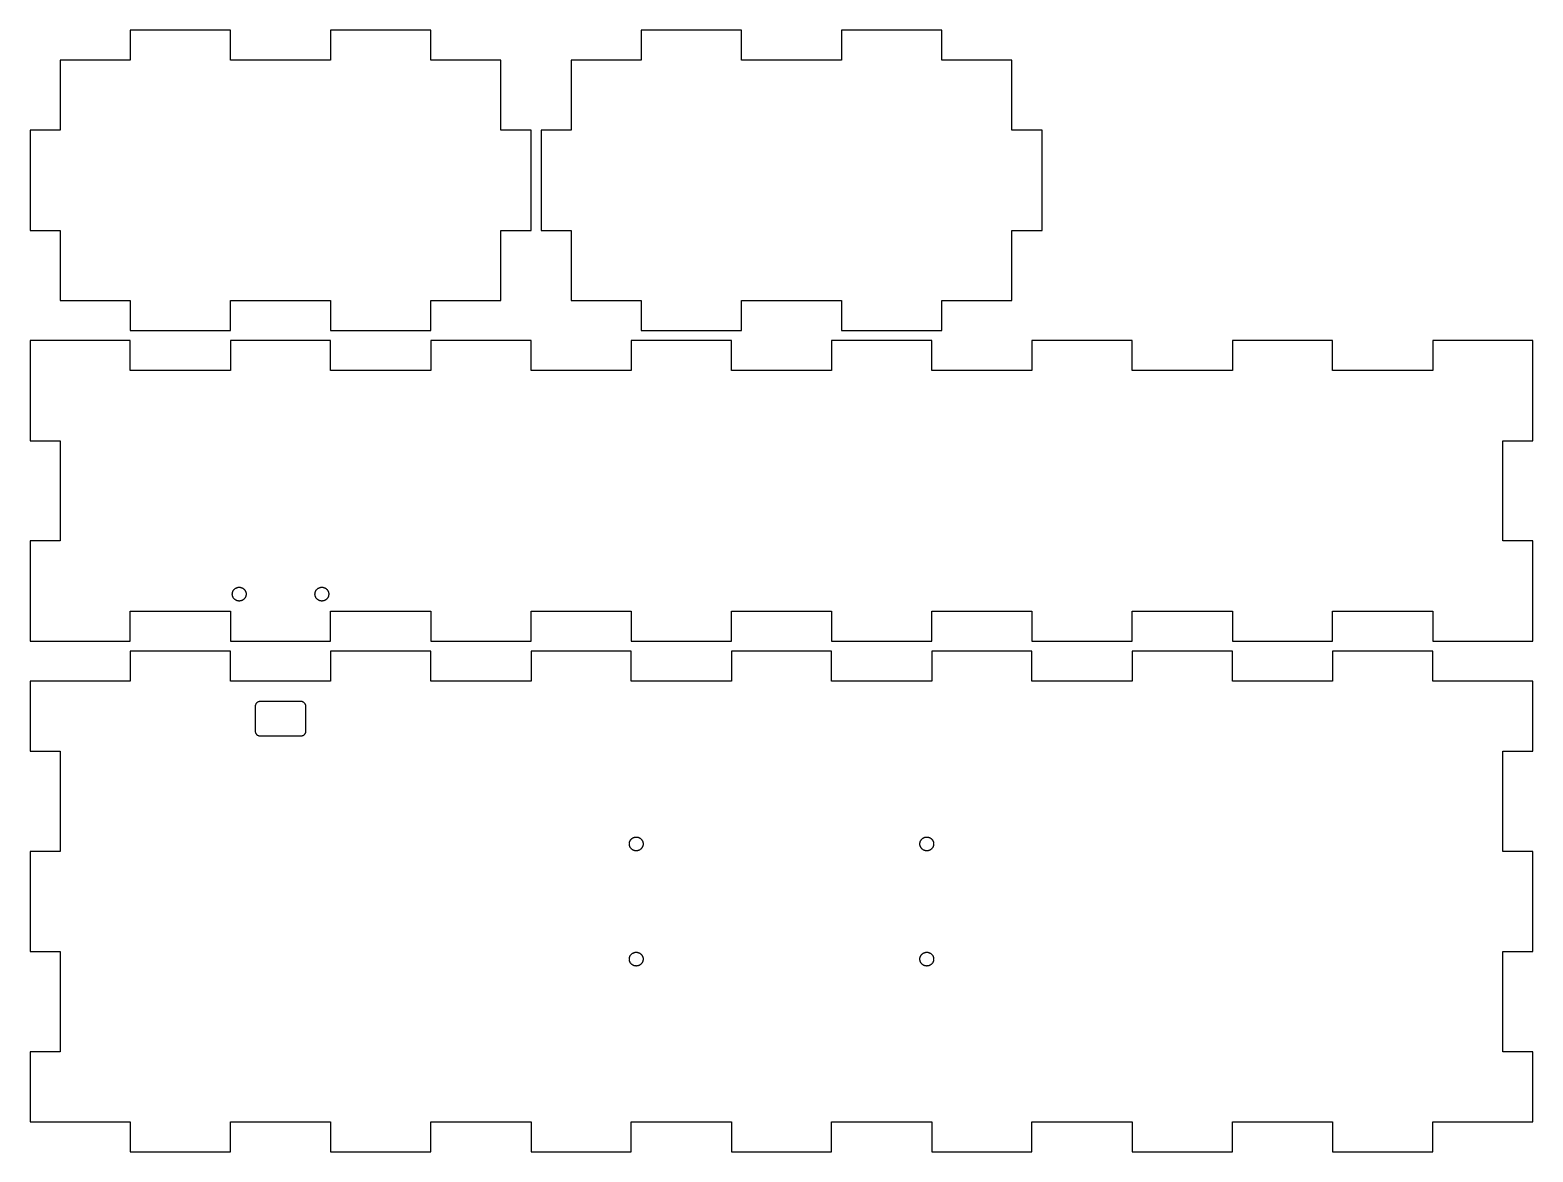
# Model space of a CAD drawing. Header units: metres. Extents: x 0 to 300, y -102 to 286.
# Drawn here: x 0 to 300, y 62 to 286 of the extents above; entities that cross this region are included whole.
import ezdxf

# ---------------------------------------------------------------- set-up
doc = ezdxf.new("R2010")
doc.units = ezdxf.units.M

msp = doc.modelspace()

# ---------------------------------------------------------------- linework, layer by layer
for p, q in [((40, 286), (20, 286)), ((20, 286), (20, 280)), ((40, 280), (40, 286)), ((80, 286), (60, 286)), ((60, 286), (60, 280)), ((80, 280), (80, 286)), ((142, 286), (122, 286)), ((122, 286), (122, 280)), ((142, 280), (142, 286)), ((182, 286), (162, 286)), ((162, 286), (162, 280)), ((182, 280), (182, 286)), ((20, 280), (6, 280)), ((6, 280), (6, 266)), ((60, 280), (40, 280)), ((94, 280), (80, 280)), ((94, 266), (94, 280)), ((122, 280), (108, 280)), ((108, 280), (108, 266)), ((162, 280), (142, 280)), ((196, 280), (182, 280)), ((196, 266), (196, 280)), ((6, 266), (0, 266)), ((0, 266), (0, 246)), ((100, 266), (94, 266)), ((100, 246), (100, 266)), ((108, 266), (102, 266)), ((102, 266), (102, 246)), ((202, 266), (196, 266)), ((202, 246), (202, 266)), ((0, 246), (6, 246)), ((6, 246), (6, 232)), ((94, 232), (94, 246)), ((94, 246), (100, 246)), ((102, 246), (108, 246)), ((108, 246), (108, 232)), ((196, 232), (196, 246)), ((196, 246), (202, 246)), ((6, 232), (20, 232)), ((20, 232), (20, 226)), ((40, 232), (60, 232)), ((40, 226), (40, 232)), ((60, 232), (60, 226)), ((80, 226), (80, 232)), ((80, 232), (94, 232)), ((108, 232), (122, 232)), ((122, 232), (122, 226)), ((142, 232), (162, 232)), ((142, 226), (142, 232)), ((162, 232), (162, 226)), ((182, 226), (182, 232)), ((182, 232), (196, 232)), ((20, 226), (40, 226)), ((60, 226), (80, 226)), ((122, 226), (142, 226)), ((162, 226), (182, 226)), ((20, 224), (0, 224)), ((0, 224), (0, 204)), ((20, 218), (20, 224)), ((60, 224), (40, 224)), ((40, 224), (40, 218)), ((60, 218), (60, 224)), ((100, 224), (80, 224)), ((80, 224), (80, 218)), ((100, 218), (100, 224)), ((140, 224), (120, 224)), ((120, 224), (120, 218)), ((140, 218), (140, 224)), ((180, 224), (160, 224)), ((160, 224), (160, 218)), ((180, 218), (180, 224)), ((220, 224), (200, 224)), ((200, 224), (200, 218)), ((220, 218), (220, 224)), ((260, 224), (240, 224)), ((240, 224), (240, 218)), ((260, 218), (260, 224)), ((300, 224), (280, 224)), ((280, 224), (280, 218)), ((300, 204), (300, 224)), ((40, 218), (20, 218)), ((80, 218), (60, 218)), ((120, 218), (100, 218)), ((160, 218), (140, 218)), ((200, 218), (180, 218)), ((240, 218), (220, 218)), ((280, 218), (260, 218)), ((0, 204), (6, 204)), ((6, 204), (6, 184)), ((294, 184), (294, 204)), ((294, 204), (300, 204)), ((6, 184), (0, 184)), ((0, 184), (0, 164)), ((300, 184), (294, 184)), ((300, 164), (300, 184)), ((40.5184, 173.986), (40.5451, 174.037)), ((40.5451, 174.037), (40.5739, 174.087)), ((40.5739, 174.087), (40.6047, 174.136)), ((40.6047, 174.136), (40.6376, 174.183)), ((40.6376, 174.183), (40.6724, 174.229)), ((40.6724, 174.229), (40.7091, 174.273)), ((40.7091, 174.273), (40.7477, 174.316)), ((40.7477, 174.316), (40.788, 174.357)), ((40.788, 174.357), (40.83, 174.397)), ((40.83, 174.397), (40.8736, 174.434)), ((40.8736, 174.434), (40.9187, 174.47)), ((40.9187, 174.47), (40.9653, 174.504)), ((40.9653, 174.504), (41.0132, 174.536)), ((41.0132, 174.536), (41.0625, 174.566)), ((41.0625, 174.566), (41.113, 174.594)), ((41.113, 174.594), (41.1646, 174.619)), ((41.1646, 174.619), (41.2172, 174.643)), ((41.2172, 174.643), (41.2707, 174.664)), ((41.2707, 174.664), (41.3251, 174.683)), ((41.3251, 174.683), (41.3802, 174.699)), ((41.3802, 174.699), (41.436, 174.714)), ((41.436, 174.714), (41.4924, 174.726)), ((41.4924, 174.726), (41.5491, 174.735)), ((41.5491, 174.735), (41.6063, 174.742)), ((41.6063, 174.742), (41.6637, 174.747)), ((41.6637, 174.747), (41.7212, 174.75)), ((41.7212, 174.75), (41.7788, 174.75)), ((41.7788, 174.75), (41.8363, 174.747)), ((41.8363, 174.747), (41.8937, 174.742)), ((41.8937, 174.742), (41.9509, 174.735)), ((41.9509, 174.735), (42.0077, 174.726)), ((42.0077, 174.726), (42.064, 174.714)), ((42.064, 174.714), (42.1198, 174.699)), ((42.1198, 174.699), (42.1749, 174.683)), ((42.1749, 174.683), (42.2293, 174.664)), ((42.2293, 174.664), (42.2828, 174.643)), ((42.2828, 174.643), (42.3354, 174.619)), ((42.3354, 174.619), (42.387, 174.594)), ((42.387, 174.594), (42.4375, 174.566)), ((42.4375, 174.566), (42.4868, 174.536)), ((42.4868, 174.536), (42.5347, 174.504)), ((42.5347, 174.504), (42.5813, 174.47)), ((42.5813, 174.47), (42.6265, 174.434)), ((42.6265, 174.434), (42.6701, 174.397)), ((42.6701, 174.397), (42.7121, 174.357)), ((42.7121, 174.357), (42.7523, 174.316)), ((42.7523, 174.316), (42.7909, 174.273)), ((42.7909, 174.273), (42.8276, 174.229)), ((42.8276, 174.229), (42.8624, 174.183)), ((42.8624, 174.183), (42.8953, 174.136)), ((42.8953, 174.136), (42.9261, 174.087)), ((42.9261, 174.087), (42.9549, 174.037)), ((42.9549, 174.037), (42.9816, 173.986)), ((57.0184, 173.986), (57.0451, 174.037)), ((57.0451, 174.037), (57.0739, 174.087)), ((57.0739, 174.087), (57.1047, 174.136)), ((57.1047, 174.136), (57.1376, 174.183)), ((57.1376, 174.183), (57.1724, 174.229)), ((57.1724, 174.229), (57.2091, 174.273)), ((57.2091, 174.273), (57.2477, 174.316)), ((57.2477, 174.316), (57.2879, 174.357)), ((57.2879, 174.357), (57.3299, 174.397)), ((57.3299, 174.397), (57.3735, 174.434)), ((57.3735, 174.434), (57.4187, 174.47)), ((57.4187, 174.47), (57.4653, 174.504)), ((57.4653, 174.504), (57.5132, 174.536)), ((57.5132, 174.536), (57.5625, 174.566)), ((57.5625, 174.566), (57.613, 174.594)), ((57.613, 174.594), (57.6646, 174.619)), ((57.6646, 174.619), (57.7172, 174.643)), ((57.7172, 174.643), (57.7707, 174.664)), ((57.7707, 174.664), (57.8251, 174.683)), ((57.8251, 174.683), (57.8802, 174.699)), ((57.8802, 174.699), (57.936, 174.714)), ((57.936, 174.714), (57.9923, 174.726)), ((57.9923, 174.726), (58.0491, 174.735)), ((58.0491, 174.735), (58.1063, 174.742)), ((58.1063, 174.742), (58.1637, 174.747)), ((58.1637, 174.747), (58.2212, 174.75)), ((58.2212, 174.75), (58.2788, 174.75)), ((58.2788, 174.75), (58.3363, 174.747)), ((58.3363, 174.747), (58.3937, 174.742)), ((58.3937, 174.742), (58.4509, 174.735)), ((58.4509, 174.735), (58.5076, 174.726)), ((58.5076, 174.726), (58.564, 174.714)), ((58.564, 174.714), (58.6198, 174.699)), ((58.6198, 174.699), (58.6749, 174.683)), ((58.6749, 174.683), (58.7293, 174.664)), ((58.7293, 174.664), (58.7828, 174.643)), ((58.7828, 174.643), (58.8354, 174.619)), ((58.8354, 174.619), (58.887, 174.594)), ((58.887, 174.594), (58.9375, 174.566)), ((58.9375, 174.566), (58.9868, 174.536)), ((58.9868, 174.536), (59.0347, 174.504)), ((59.0347, 174.504), (59.0813, 174.47)), ((59.0813, 174.47), (59.1264, 174.434)), ((59.1264, 174.434), (59.17, 174.397)), ((59.17, 174.397), (59.212, 174.357)), ((59.212, 174.357), (59.2523, 174.316)), ((59.2523, 174.316), (59.2909, 174.273)), ((59.2909, 174.273), (59.3276, 174.229)), ((59.3276, 174.229), (59.3624, 174.183)), ((59.3624, 174.183), (59.3953, 174.136)), ((59.3953, 174.136), (59.4261, 174.087)), ((59.4261, 174.087), (59.4549, 174.037)), ((59.4549, 174.037), (59.4816, 173.986)), ((40.375, 173.375), (40.3762, 173.433)), ((40.3762, 173.317), (40.375, 173.375)), ((40.3762, 173.433), (40.3798, 173.49)), ((40.3798, 173.26), (40.3762, 173.317)), ((40.3798, 173.49), (40.3858, 173.547)), ((40.3858, 173.203), (40.3798, 173.26)), ((40.3858, 173.547), (40.3943, 173.604)), ((40.3943, 173.146), (40.3858, 173.203)), ((40.3943, 173.604), (40.4051, 173.661)), ((40.4051, 173.089), (40.3943, 173.146)), ((40.4051, 173.661), (40.4182, 173.717)), ((40.4182, 173.033), (40.4051, 173.089)), ((40.4182, 173.717), (40.4337, 173.772)), ((40.4337, 172.978), (40.4182, 173.033)), ((40.4337, 173.772), (40.4515, 173.827)), ((40.4515, 172.923), (40.4337, 172.978)), ((40.4515, 173.827), (40.4716, 173.881)), ((40.4716, 172.869), (40.4515, 172.923)), ((40.4716, 173.881), (40.4939, 173.934)), ((40.4939, 172.816), (40.4716, 172.869)), ((40.4939, 173.934), (40.5184, 173.986)), ((40.5184, 172.764), (40.4939, 172.816)), ((40.5451, 172.713), (40.5184, 172.764)), ((40.5739, 172.663), (40.5451, 172.713)), ((40.6047, 172.614), (40.5739, 172.663)), ((40.6376, 172.567), (40.6047, 172.614)), ((40.6724, 172.521), (40.6376, 172.567)), ((40.7091, 172.477), (40.6724, 172.521)), ((40.7477, 172.434), (40.7091, 172.477)), ((40.788, 172.393), (40.7477, 172.434)), ((40.83, 172.353), (40.788, 172.393)), ((40.8736, 172.316), (40.83, 172.353)), ((40.9187, 172.28), (40.8736, 172.316)), ((40.9653, 172.246), (40.9187, 172.28)), ((41.0132, 172.214), (40.9653, 172.246)), ((41.0625, 172.184), (41.0132, 172.214)), ((41.113, 172.156), (41.0625, 172.184)), ((41.1646, 172.131), (41.113, 172.156)), ((41.2172, 172.107), (41.1646, 172.131)), ((41.2707, 172.086), (41.2172, 172.107)), ((41.3251, 172.067), (41.2707, 172.086)), ((41.3802, 172.051), (41.3251, 172.067)), ((41.436, 172.036), (41.3802, 172.051)), ((41.4924, 172.024), (41.436, 172.036)), ((41.5491, 172.015), (41.4924, 172.024)), ((41.6063, 172.008), (41.5491, 172.015)), ((41.6637, 172.003), (41.6063, 172.008)), ((41.7212, 172), (41.6637, 172.003)), ((41.7788, 172), (41.7212, 172)), ((41.8363, 172.003), (41.7788, 172)), ((41.8937, 172.008), (41.8363, 172.003)), ((41.9509, 172.015), (41.8937, 172.008)), ((42.0077, 172.024), (41.9509, 172.015)), ((42.064, 172.036), (42.0077, 172.024)), ((42.1198, 172.051), (42.064, 172.036)), ((42.1749, 172.067), (42.1198, 172.051)), ((42.2293, 172.086), (42.1749, 172.067)), ((42.2828, 172.107), (42.2293, 172.086)), ((42.3354, 172.131), (42.2828, 172.107)), ((42.387, 172.156), (42.3354, 172.131)), ((42.4375, 172.184), (42.387, 172.156)), ((42.4868, 172.214), (42.4375, 172.184)), ((42.5347, 172.246), (42.4868, 172.214)), ((42.5813, 172.28), (42.5347, 172.246)), ((42.6265, 172.316), (42.5813, 172.28)), ((42.6701, 172.353), (42.6265, 172.316)), ((42.7121, 172.393), (42.6701, 172.353)), ((42.7523, 172.434), (42.7121, 172.393)), ((42.7909, 172.477), (42.7523, 172.434)), ((42.8276, 172.521), (42.7909, 172.477)), ((42.8624, 172.567), (42.8276, 172.521)), ((42.8953, 172.614), (42.8624, 172.567)), ((42.9261, 172.663), (42.8953, 172.614)), ((42.9549, 172.713), (42.9261, 172.663)), ((42.9816, 172.764), (42.9549, 172.713)), ((42.9816, 173.986), (43.0061, 173.934)), ((43.0061, 172.816), (42.9816, 172.764)), ((43.0061, 173.934), (43.0285, 173.881)), ((43.0285, 172.869), (43.0061, 172.816)), ((43.0285, 173.881), (43.0485, 173.827)), ((43.0485, 172.923), (43.0285, 172.869)), ((43.0485, 173.827), (43.0663, 173.772)), ((43.0663, 172.978), (43.0485, 172.923)), ((43.0663, 173.772), (43.0818, 173.717)), ((43.0818, 173.033), (43.0663, 172.978)), ((43.0818, 173.717), (43.095, 173.661)), ((43.095, 173.089), (43.0818, 173.033)), ((43.095, 173.661), (43.1058, 173.604)), ((43.1058, 173.146), (43.095, 173.089)), ((43.1058, 173.604), (43.1142, 173.547)), ((43.1142, 173.203), (43.1058, 173.146)), ((43.1142, 173.547), (43.1202, 173.49)), ((43.1202, 173.26), (43.1142, 173.203)), ((43.1202, 173.49), (43.1238, 173.433)), ((43.1238, 173.317), (43.1202, 173.26)), ((43.1238, 173.433), (43.125, 173.375)), ((43.125, 173.375), (43.1238, 173.317)), ((56.875, 173.375), (56.8762, 173.433)), ((56.8762, 173.317), (56.875, 173.375)), ((56.8762, 173.433), (56.8798, 173.49)), ((56.8798, 173.26), (56.8762, 173.317)), ((56.8798, 173.49), (56.8858, 173.547)), ((56.8858, 173.203), (56.8798, 173.26)), ((56.8858, 173.547), (56.8942, 173.604)), ((56.8942, 173.146), (56.8858, 173.203)), ((56.8942, 173.604), (56.905, 173.661)), ((56.905, 173.089), (56.8942, 173.146)), ((56.905, 173.661), (56.9182, 173.717)), ((56.9182, 173.033), (56.905, 173.089)), ((56.9182, 173.717), (56.9337, 173.772)), ((56.9337, 172.978), (56.9182, 173.033)), ((56.9337, 173.772), (56.9515, 173.827)), ((56.9515, 172.923), (56.9337, 172.978)), ((56.9515, 173.827), (56.9715, 173.881)), ((56.9715, 172.869), (56.9515, 172.923)), ((56.9715, 173.881), (56.9939, 173.934)), ((56.9939, 172.816), (56.9715, 172.869)), ((56.9939, 173.934), (57.0184, 173.986)), ((57.0184, 172.764), (56.9939, 172.816)), ((57.0451, 172.713), (57.0184, 172.764)), ((57.0739, 172.663), (57.0451, 172.713)), ((57.1047, 172.614), (57.0739, 172.663)), ((57.1376, 172.567), (57.1047, 172.614)), ((57.1724, 172.521), (57.1376, 172.567)), ((57.2091, 172.477), (57.1724, 172.521)), ((57.2477, 172.434), (57.2091, 172.477)), ((57.2879, 172.393), (57.2477, 172.434)), ((57.3299, 172.353), (57.2879, 172.393)), ((57.3735, 172.316), (57.3299, 172.353)), ((57.4187, 172.28), (57.3735, 172.316)), ((57.4653, 172.246), (57.4187, 172.28)), ((57.5132, 172.214), (57.4653, 172.246)), ((57.5625, 172.184), (57.5132, 172.214)), ((57.613, 172.156), (57.5625, 172.184)), ((57.6646, 172.131), (57.613, 172.156)), ((57.7172, 172.107), (57.6646, 172.131)), ((57.7707, 172.086), (57.7172, 172.107)), ((57.8251, 172.067), (57.7707, 172.086)), ((57.8802, 172.051), (57.8251, 172.067)), ((57.936, 172.036), (57.8802, 172.051)), ((57.9923, 172.024), (57.936, 172.036)), ((58.0491, 172.015), (57.9923, 172.024)), ((58.1063, 172.008), (58.0491, 172.015)), ((58.1637, 172.003), (58.1063, 172.008)), ((58.2212, 172), (58.1637, 172.003)), ((58.2788, 172), (58.2212, 172)), ((58.3363, 172.003), (58.2788, 172)), ((58.3937, 172.008), (58.3363, 172.003)), ((58.4509, 172.015), (58.3937, 172.008)), ((58.5076, 172.024), (58.4509, 172.015)), ((58.564, 172.036), (58.5076, 172.024)), ((58.6198, 172.051), (58.564, 172.036)), ((58.6749, 172.067), (58.6198, 172.051)), ((58.7293, 172.086), (58.6749, 172.067)), ((58.7828, 172.107), (58.7293, 172.086)), ((58.8354, 172.131), (58.7828, 172.107)), ((58.887, 172.156), (58.8354, 172.131)), ((58.9375, 172.184), (58.887, 172.156)), ((58.9868, 172.214), (58.9375, 172.184)), ((59.0347, 172.246), (58.9868, 172.214)), ((59.0813, 172.28), (59.0347, 172.246)), ((59.1264, 172.316), (59.0813, 172.28)), ((59.17, 172.353), (59.1264, 172.316)), ((59.212, 172.393), (59.17, 172.353)), ((59.2523, 172.434), (59.212, 172.393)), ((59.2909, 172.477), (59.2523, 172.434)), ((59.3276, 172.521), (59.2909, 172.477)), ((59.3624, 172.567), (59.3276, 172.521)), ((59.3953, 172.614), (59.3624, 172.567)), ((59.4261, 172.663), (59.3953, 172.614)), ((59.4549, 172.713), (59.4261, 172.663)), ((59.4816, 172.764), (59.4549, 172.713)), ((59.4816, 173.986), (59.5061, 173.934)), ((59.5061, 172.816), (59.4816, 172.764)), ((59.5061, 173.934), (59.5284, 173.881)), ((59.5284, 172.869), (59.5061, 172.816)), ((59.5284, 173.881), (59.5485, 173.827)), ((59.5485, 172.923), (59.5284, 172.869)), ((59.5485, 173.827), (59.5663, 173.772)), ((59.5663, 172.978), (59.5485, 172.923)), ((59.5663, 173.772), (59.5818, 173.717)), ((59.5818, 173.033), (59.5663, 172.978)), ((59.5818, 173.717), (59.5949, 173.661)), ((59.5949, 173.089), (59.5818, 173.033)), ((59.5949, 173.661), (59.6057, 173.604)), ((59.6057, 173.146), (59.5949, 173.089)), ((59.6057, 173.604), (59.6142, 173.547)), ((59.6142, 173.203), (59.6057, 173.146)), ((59.6142, 173.547), (59.6202, 173.49)), ((59.6202, 173.26), (59.6142, 173.203)), ((59.6202, 173.49), (59.6238, 173.433)), ((59.6238, 173.317), (59.6202, 173.26)), ((59.6238, 173.433), (59.625, 173.375)), ((59.625, 173.375), (59.6238, 173.317)), ((20, 170), (40, 170)), ((20, 164), (20, 170)), ((40, 170), (40, 164)), ((60, 164), (60, 170)), ((60, 170), (80, 170)), ((80, 170), (80, 164)), ((100, 164), (100, 170)), ((100, 170), (120, 170)), ((120, 170), (120, 164)), ((140, 164), (140, 170)), ((140, 170), (160, 170)), ((160, 170), (160, 164)), ((180, 164), (180, 170)), ((180, 170), (200, 170)), ((200, 170), (200, 164)), ((220, 164), (220, 170)), ((220, 170), (240, 170)), ((240, 170), (240, 164)), ((260, 164), (260, 170)), ((260, 170), (280, 170)), ((280, 170), (280, 164)), ((0, 164), (20, 164)), ((40, 162), (20, 162)), ((20, 162), (20, 156)), ((40, 164), (60, 164)), ((40, 156), (40, 162)), ((80, 162), (60, 162)), ((60, 162), (60, 156)), ((80, 164), (100, 164)), ((80, 156), (80, 162)), ((120, 162), (100, 162)), ((100, 162), (100, 156)), ((120, 164), (140, 164)), ((120, 156), (120, 162)), ((160, 162), (140, 162)), ((140, 162), (140, 156)), ((160, 164), (180, 164)), ((160, 156), (160, 162)), ((200, 162), (180, 162)), ((180, 162), (180, 156)), ((200, 164), (220, 164)), ((200, 156), (200, 162)), ((240, 162), (220, 162)), ((220, 162), (220, 156)), ((240, 164), (260, 164)), ((240, 156), (240, 162)), ((280, 162), (260, 162)), ((260, 162), (260, 156)), ((280, 164), (300, 164)), ((280, 156), (280, 162)), ((20, 156), (0, 156)), ((0, 156), (0, 142)), ((60, 156), (40, 156)), ((100, 156), (80, 156)), ((140, 156), (120, 156)), ((180, 156), (160, 156)), ((220, 156), (200, 156)), ((260, 156), (240, 156)), ((300, 156), (280, 156)), ((300, 142), (300, 156)), ((45.0009, 151.042), (45.0079, 151.125)), ((45.0009, 145.958), (45.0009, 151.042)), ((45.0079, 151.125), (45.0219, 151.208)), ((45.0219, 151.208), (45.0427, 151.289)), ((45.0427, 151.289), (45.0702, 151.368)), ((45.0702, 151.368), (45.1043, 151.445)), ((45.1043, 151.445), (45.1446, 151.518)), ((45.1446, 151.518), (45.191, 151.588)), ((45.191, 151.588), (45.243, 151.653)), ((45.243, 151.653), (45.3003, 151.714)), ((45.3003, 151.714), (45.3626, 151.771)), ((45.3626, 151.771), (45.4293, 151.821)), ((45.4293, 151.821), (45.5, 151.866)), ((45.5, 151.866), (45.5742, 151.905)), ((45.5742, 151.905), (45.6514, 151.937)), ((45.6514, 151.937), (45.7311, 151.963)), ((45.7311, 151.963), (45.8126, 151.982)), ((45.8126, 151.982), (45.8955, 151.995)), ((45.8955, 151.995), (45.9791, 152)), ((45.9791, 152), (54.0209, 152)), ((54.0209, 152), (54.0628, 151.998)), ((54.0628, 151.998), (54.1461, 151.989)), ((54.1461, 151.989), (54.2283, 151.974)), ((54.2283, 151.974), (54.309, 151.951)), ((54.309, 151.951), (54.3875, 151.922)), ((54.3875, 151.922), (54.4633, 151.886)), ((54.4633, 151.886), (54.5358, 151.844)), ((54.5358, 151.844), (54.6046, 151.797)), ((54.6046, 151.797), (54.6691, 151.743)), ((54.6691, 151.743), (54.729, 151.685)), ((54.729, 151.685), (54.7837, 151.621)), ((54.7837, 151.621), (54.8329, 151.553)), ((54.8329, 151.553), (54.8763, 151.482)), ((54.8763, 151.482), (54.9135, 151.407)), ((54.9135, 151.407), (54.9444, 151.329)), ((54.9444, 151.329), (54.9686, 151.249)), ((54.9686, 151.249), (54.986, 151.167)), ((54.986, 151.167), (54.9965, 151.084)), ((54.9965, 151.084), (54.9991, 151.042)), ((54.9991, 151.042), (54.9991, 145.958)), ((45.0079, 145.875), (45.0009, 145.958)), ((45.0219, 145.792), (45.0079, 145.875)), ((45.0427, 145.711), (45.0219, 145.792)), ((45.0702, 145.632), (45.0427, 145.711)), ((45.1043, 145.555), (45.0702, 145.632)), ((45.1446, 145.482), (45.1043, 145.555)), ((45.191, 145.412), (45.1446, 145.482)), ((45.243, 145.347), (45.191, 145.412)), ((45.3003, 145.286), (45.243, 145.347)), ((45.3626, 145.229), (45.3003, 145.286)), ((45.4293, 145.179), (45.3626, 145.229)), ((45.5, 145.134), (45.4293, 145.179)), ((45.5742, 145.095), (45.5, 145.134)), ((45.6514, 145.063), (45.5742, 145.095)), ((45.7311, 145.037), (45.6514, 145.063)), ((45.8126, 145.018), (45.7311, 145.037)), ((45.8955, 145.005), (45.8126, 145.018)), ((45.9791, 145), (45.8955, 145.005)), ((54.0209, 145), (45.9791, 145)), ((54.1045, 145.005), (54.0209, 145)), ((54.1874, 145.018), (54.1045, 145.005)), ((54.2689, 145.037), (54.1874, 145.018)), ((54.3486, 145.063), (54.2689, 145.037)), ((54.4258, 145.095), (54.3486, 145.063)), ((54.5, 145.134), (54.4258, 145.095)), ((54.5707, 145.179), (54.5, 145.134)), ((54.6374, 145.229), (54.5707, 145.179)), ((54.6997, 145.286), (54.6374, 145.229)), ((54.757, 145.347), (54.6997, 145.286)), ((54.809, 145.412), (54.757, 145.347)), ((54.8554, 145.482), (54.809, 145.412)), ((54.8957, 145.555), (54.8554, 145.482)), ((54.9298, 145.632), (54.8957, 145.555)), ((54.9573, 145.711), (54.9298, 145.632)), ((54.9781, 145.792), (54.9573, 145.711)), ((54.9921, 145.875), (54.9781, 145.792)), ((54.9991, 145.958), (54.9921, 145.875)), ((0, 142), (6, 142)), ((6, 142), (6, 122)), ((294, 122), (294, 142)), ((294, 142), (300, 142)), ((119.625, 123.5), (119.626, 123.558)), ((119.626, 123.442), (119.625, 123.5)), ((119.626, 123.558), (119.63, 123.615)), ((119.63, 123.385), (119.626, 123.442)), ((119.63, 123.615), (119.636, 123.672)), ((119.636, 123.328), (119.63, 123.385)), ((119.636, 123.672), (119.644, 123.729)), ((119.644, 123.271), (119.636, 123.328)), ((119.644, 123.729), (119.655, 123.786)), ((119.655, 123.214), (119.644, 123.271)), ((119.655, 123.786), (119.668, 123.842)), ((119.668, 123.158), (119.655, 123.214)), ((119.668, 123.842), (119.684, 123.897)), ((119.684, 123.103), (119.668, 123.158)), ((119.684, 123.897), (119.701, 123.952)), ((119.701, 123.048), (119.684, 123.103)), ((119.701, 123.952), (119.722, 124.006)), ((119.722, 122.994), (119.701, 123.048)), ((119.722, 124.006), (119.744, 124.059)), ((119.744, 124.059), (119.768, 124.111)), ((119.768, 124.111), (119.795, 124.162)), ((119.795, 124.162), (119.824, 124.212)), ((119.824, 124.212), (119.855, 124.261)), ((119.855, 124.261), (119.888, 124.308)), ((119.888, 124.308), (119.922, 124.354)), ((119.922, 124.354), (119.959, 124.398)), ((119.959, 124.398), (119.998, 124.441)), ((119.998, 124.441), (120.038, 124.482)), ((120.038, 124.482), (120.08, 124.522)), ((120.08, 124.522), (120.124, 124.559)), ((120.124, 124.559), (120.169, 124.595)), ((120.169, 124.595), (120.215, 124.629)), ((120.215, 124.629), (120.263, 124.661)), ((120.263, 124.661), (120.312, 124.691)), ((120.312, 124.691), (120.363, 124.719)), ((120.363, 124.719), (120.415, 124.744)), ((120.415, 124.744), (120.467, 124.768)), ((120.467, 124.768), (120.521, 124.789)), ((120.521, 124.789), (120.575, 124.808)), ((120.575, 124.808), (120.63, 124.824)), ((120.63, 124.824), (120.686, 124.839)), ((120.686, 124.839), (120.742, 124.851)), ((120.742, 124.851), (120.799, 124.86)), ((120.799, 124.86), (120.856, 124.867)), ((120.856, 124.867), (120.914, 124.872)), ((120.914, 124.872), (120.971, 124.875)), ((120.971, 124.875), (121.029, 124.875)), ((121.029, 124.875), (121.086, 124.872)), ((121.086, 124.872), (121.144, 124.867)), ((121.144, 124.867), (121.201, 124.86)), ((121.201, 124.86), (121.258, 124.851)), ((121.258, 124.851), (121.314, 124.839)), ((121.314, 124.839), (121.37, 124.824)), ((121.37, 124.824), (121.425, 124.808)), ((121.425, 124.808), (121.479, 124.789)), ((121.479, 124.789), (121.533, 124.768)), ((121.533, 124.768), (121.585, 124.744)), ((121.585, 124.744), (121.637, 124.719)), ((121.637, 124.719), (121.688, 124.691)), ((121.688, 124.691), (121.737, 124.661)), ((121.737, 124.661), (121.785, 124.629)), ((121.785, 124.629), (121.831, 124.595)), ((121.831, 124.595), (121.876, 124.559)), ((121.876, 124.559), (121.92, 124.522)), ((121.92, 124.522), (121.962, 124.482)), ((121.962, 124.482), (122.002, 124.441)), ((122.002, 124.441), (122.041, 124.398)), ((122.041, 124.398), (122.078, 124.354)), ((122.078, 124.354), (122.112, 124.308)), ((122.112, 124.308), (122.145, 124.261)), ((122.145, 124.261), (122.176, 124.212)), ((122.176, 124.212), (122.205, 124.162)), ((122.205, 124.162), (122.232, 124.111)), ((122.232, 124.111), (122.256, 124.059)), ((122.256, 124.059), (122.278, 124.006)), ((122.278, 124.006), (122.299, 123.952)), ((122.299, 123.048), (122.278, 122.994)), ((122.299, 123.952), (122.316, 123.897)), ((122.316, 123.103), (122.299, 123.048)), ((122.316, 123.897), (122.332, 123.842)), ((122.332, 123.158), (122.316, 123.103)), ((122.332, 123.842), (122.345, 123.786)), ((122.345, 123.214), (122.332, 123.158)), ((122.345, 123.786), (122.356, 123.729)), ((122.356, 123.271), (122.345, 123.214)), ((122.356, 123.729), (122.364, 123.672)), ((122.364, 123.328), (122.356, 123.271)), ((122.364, 123.672), (122.37, 123.615)), ((122.37, 123.385), (122.364, 123.328)), ((122.37, 123.615), (122.374, 123.558)), ((122.374, 123.442), (122.37, 123.385)), ((122.374, 123.558), (122.375, 123.5)), ((122.375, 123.5), (122.374, 123.442)), ((177.625, 123.5), (177.626, 123.558)), ((177.626, 123.442), (177.625, 123.5)), ((177.626, 123.558), (177.63, 123.615)), ((177.63, 123.385), (177.626, 123.442)), ((177.63, 123.615), (177.636, 123.672)), ((177.636, 123.328), (177.63, 123.385)), ((177.636, 123.672), (177.644, 123.729)), ((177.644, 123.271), (177.636, 123.328)), ((177.644, 123.729), (177.655, 123.786)), ((177.655, 123.214), (177.644, 123.271)), ((177.655, 123.786), (177.668, 123.842)), ((177.668, 123.158), (177.655, 123.214)), ((177.668, 123.842), (177.684, 123.897)), ((177.684, 123.103), (177.668, 123.158)), ((177.684, 123.897), (177.701, 123.952)), ((177.701, 123.048), (177.684, 123.103)), ((177.701, 123.952), (177.722, 124.006)), ((177.722, 122.994), (177.701, 123.048)), ((177.722, 124.006), (177.744, 124.059)), ((177.744, 124.059), (177.768, 124.111)), ((177.768, 124.111), (177.795, 124.162)), ((177.795, 124.162), (177.824, 124.212)), ((177.824, 124.212), (177.855, 124.261)), ((177.855, 124.261), (177.888, 124.308)), ((177.888, 124.308), (177.922, 124.354)), ((177.922, 124.354), (177.959, 124.398)), ((177.959, 124.398), (177.998, 124.441)), ((177.998, 124.441), (178.038, 124.482)), ((178.038, 124.482), (178.08, 124.522)), ((178.08, 124.522), (178.124, 124.559)), ((178.124, 124.559), (178.169, 124.595)), ((178.169, 124.595), (178.215, 124.629)), ((178.215, 124.629), (178.263, 124.661)), ((178.263, 124.661), (178.312, 124.691)), ((178.312, 124.691), (178.363, 124.719)), ((178.363, 124.719), (178.415, 124.744)), ((178.415, 124.744), (178.467, 124.768)), ((178.467, 124.768), (178.521, 124.789)), ((178.521, 124.789), (178.575, 124.808)), ((178.575, 124.808), (178.63, 124.824)), ((178.63, 124.824), (178.686, 124.839)), ((178.686, 124.839), (178.742, 124.851)), ((178.742, 124.851), (178.799, 124.86)), ((178.799, 124.86), (178.856, 124.867)), ((178.856, 124.867), (178.914, 124.872)), ((178.914, 124.872), (178.971, 124.875)), ((178.971, 124.875), (179.029, 124.875)), ((179.029, 124.875), (179.086, 124.872)), ((179.086, 124.872), (179.144, 124.867)), ((179.144, 124.867), (179.201, 124.86)), ((179.201, 124.86), (179.258, 124.851)), ((179.258, 124.851), (179.314, 124.839)), ((179.314, 124.839), (179.37, 124.824)), ((179.37, 124.824), (179.425, 124.808)), ((179.425, 124.808), (179.479, 124.789)), ((179.479, 124.789), (179.533, 124.768)), ((179.533, 124.768), (179.585, 124.744)), ((179.585, 124.744), (179.637, 124.719)), ((179.637, 124.719), (179.688, 124.691)), ((179.688, 124.691), (179.737, 124.661)), ((179.737, 124.661), (179.785, 124.629)), ((179.785, 124.629), (179.831, 124.595)), ((179.831, 124.595), (179.876, 124.559)), ((179.876, 124.559), (179.92, 124.522)), ((179.92, 124.522), (179.962, 124.482)), ((179.962, 124.482), (180.002, 124.441)), ((180.002, 124.441), (180.041, 124.398)), ((180.041, 124.398), (180.078, 124.354)), ((180.078, 124.354), (180.112, 124.308)), ((180.112, 124.308), (180.145, 124.261)), ((180.145, 124.261), (180.176, 124.212)), ((180.176, 124.212), (180.205, 124.162)), ((180.205, 124.162), (180.232, 124.111)), ((180.232, 124.111), (180.256, 124.059)), ((180.256, 124.059), (180.278, 124.006)), ((180.278, 124.006), (180.299, 123.952)), ((180.299, 123.048), (180.278, 122.994)), ((180.299, 123.952), (180.316, 123.897)), ((180.316, 123.103), (180.299, 123.048)), ((180.316, 123.897), (180.332, 123.842)), ((180.332, 123.158), (180.316, 123.103)), ((180.332, 123.842), (180.345, 123.786)), ((180.345, 123.214), (180.332, 123.158)), ((180.345, 123.786), (180.356, 123.729)), ((180.356, 123.271), (180.345, 123.214)), ((180.356, 123.729), (180.364, 123.672)), ((180.364, 123.328), (180.356, 123.271)), ((180.364, 123.672), (180.37, 123.615)), ((180.37, 123.385), (180.364, 123.328)), ((180.37, 123.615), (180.374, 123.558)), ((180.374, 123.442), (180.37, 123.385)), ((180.374, 123.558), (180.375, 123.5)), ((180.375, 123.5), (180.374, 123.442)), ((6, 122), (0, 122)), ((0, 122), (0, 102)), ((119.744, 122.941), (119.722, 122.994)), ((119.768, 122.889), (119.744, 122.941)), ((119.795, 122.838), (119.768, 122.889)), ((119.824, 122.788), (119.795, 122.838)), ((119.855, 122.739), (119.824, 122.788)), ((119.888, 122.692), (119.855, 122.739)), ((119.922, 122.646), (119.888, 122.692)), ((119.959, 122.602), (119.922, 122.646)), ((119.998, 122.559), (119.959, 122.602)), ((120.038, 122.518), (119.998, 122.559)), ((120.08, 122.478), (120.038, 122.518)), ((120.124, 122.441), (120.08, 122.478)), ((120.169, 122.405), (120.124, 122.441)), ((120.215, 122.371), (120.169, 122.405)), ((120.263, 122.339), (120.215, 122.371)), ((120.312, 122.309), (120.263, 122.339)), ((120.363, 122.281), (120.312, 122.309)), ((120.415, 122.256), (120.363, 122.281)), ((120.467, 122.232), (120.415, 122.256)), ((120.521, 122.211), (120.467, 122.232)), ((120.575, 122.192), (120.521, 122.211)), ((120.63, 122.176), (120.575, 122.192)), ((120.686, 122.161), (120.63, 122.176)), ((120.742, 122.149), (120.686, 122.161)), ((120.799, 122.14), (120.742, 122.149)), ((120.856, 122.133), (120.799, 122.14)), ((120.914, 122.128), (120.856, 122.133)), ((120.971, 122.125), (120.914, 122.128)), ((121.029, 122.125), (120.971, 122.125)), ((121.086, 122.128), (121.029, 122.125)), ((121.144, 122.133), (121.086, 122.128)), ((121.201, 122.14), (121.144, 122.133)), ((121.258, 122.149), (121.201, 122.14)), ((121.314, 122.161), (121.258, 122.149)), ((121.37, 122.176), (121.314, 122.161)), ((121.425, 122.192), (121.37, 122.176)), ((121.479, 122.211), (121.425, 122.192)), ((121.533, 122.232), (121.479, 122.211)), ((121.585, 122.256), (121.533, 122.232)), ((121.637, 122.281), (121.585, 122.256)), ((121.688, 122.309), (121.637, 122.281)), ((121.737, 122.339), (121.688, 122.309)), ((121.785, 122.371), (121.737, 122.339)), ((121.831, 122.405), (121.785, 122.371)), ((121.876, 122.441), (121.831, 122.405)), ((121.92, 122.478), (121.876, 122.441)), ((121.962, 122.518), (121.92, 122.478)), ((122.002, 122.559), (121.962, 122.518)), ((122.041, 122.602), (122.002, 122.559)), ((122.078, 122.646), (122.041, 122.602)), ((122.112, 122.692), (122.078, 122.646)), ((122.145, 122.739), (122.112, 122.692)), ((122.176, 122.788), (122.145, 122.739)), ((122.205, 122.838), (122.176, 122.788)), ((122.232, 122.889), (122.205, 122.838)), ((122.256, 122.941), (122.232, 122.889)), ((122.278, 122.994), (122.256, 122.941)), ((177.744, 122.941), (177.722, 122.994)), ((177.768, 122.889), (177.744, 122.941)), ((177.795, 122.838), (177.768, 122.889)), ((177.824, 122.788), (177.795, 122.838)), ((177.855, 122.739), (177.824, 122.788)), ((177.888, 122.692), (177.855, 122.739)), ((177.922, 122.646), (177.888, 122.692)), ((177.959, 122.602), (177.922, 122.646)), ((177.998, 122.559), (177.959, 122.602)), ((178.038, 122.518), (177.998, 122.559)), ((178.08, 122.478), (178.038, 122.518)), ((178.124, 122.441), (178.08, 122.478)), ((178.169, 122.405), (178.124, 122.441)), ((178.215, 122.371), (178.169, 122.405)), ((178.263, 122.339), (178.215, 122.371)), ((178.312, 122.309), (178.263, 122.339)), ((178.363, 122.281), (178.312, 122.309)), ((178.415, 122.256), (178.363, 122.281)), ((178.467, 122.232), (178.415, 122.256)), ((178.521, 122.211), (178.467, 122.232)), ((178.575, 122.192), (178.521, 122.211)), ((178.63, 122.176), (178.575, 122.192)), ((178.686, 122.161), (178.63, 122.176)), ((178.742, 122.149), (178.686, 122.161)), ((178.799, 122.14), (178.742, 122.149)), ((178.856, 122.133), (178.799, 122.14)), ((178.914, 122.128), (178.856, 122.133)), ((178.971, 122.125), (178.914, 122.128)), ((179.029, 122.125), (178.971, 122.125)), ((179.086, 122.128), (179.029, 122.125)), ((179.144, 122.133), (179.086, 122.128)), ((179.201, 122.14), (179.144, 122.133)), ((179.258, 122.149), (179.201, 122.14)), ((179.314, 122.161), (179.258, 122.149)), ((179.37, 122.176), (179.314, 122.161)), ((179.425, 122.192), (179.37, 122.176)), ((179.479, 122.211), (179.425, 122.192)), ((179.533, 122.232), (179.479, 122.211)), ((179.585, 122.256), (179.533, 122.232)), ((179.637, 122.281), (179.585, 122.256)), ((179.688, 122.309), (179.637, 122.281)), ((179.737, 122.339), (179.688, 122.309)), ((179.785, 122.371), (179.737, 122.339)), ((179.831, 122.405), (179.785, 122.371)), ((179.876, 122.441), (179.831, 122.405)), ((179.92, 122.478), (179.876, 122.441)), ((179.962, 122.518), (179.92, 122.478)), ((180.002, 122.559), (179.962, 122.518)), ((180.041, 122.602), (180.002, 122.559)), ((180.078, 122.646), (180.041, 122.602)), ((180.112, 122.692), (180.078, 122.646)), ((180.145, 122.739), (180.112, 122.692)), ((180.176, 122.788), (180.145, 122.739)), ((180.205, 122.838), (180.176, 122.788)), ((180.232, 122.889), (180.205, 122.838)), ((180.256, 122.941), (180.232, 122.889)), ((180.278, 122.994), (180.256, 122.941)), ((300, 122), (294, 122)), ((300, 102), (300, 122)), ((0, 102), (6, 102)), ((6, 102), (6, 82)), ((294, 82), (294, 102)), ((294, 102), (300, 102)), ((119.625, 100.5), (119.626, 100.558)), ((119.626, 100.442), (119.625, 100.5)), ((119.626, 100.558), (119.63, 100.615)), ((119.63, 100.385), (119.626, 100.442)), ((119.63, 100.615), (119.636, 100.672)), ((119.636, 100.328), (119.63, 100.385)), ((119.636, 100.672), (119.644, 100.729)), ((119.644, 100.271), (119.636, 100.328)), ((119.644, 100.729), (119.655, 100.786)), ((119.655, 100.214), (119.644, 100.271)), ((119.655, 100.786), (119.668, 100.842)), ((119.668, 100.158), (119.655, 100.214)), ((119.668, 100.842), (119.684, 100.897)), ((119.684, 100.103), (119.668, 100.158)), ((119.684, 100.897), (119.701, 100.952)), ((119.701, 100.048), (119.684, 100.103)), ((119.701, 100.952), (119.722, 101.006)), ((119.722, 99.9938), (119.701, 100.048)), ((119.722, 101.006), (119.744, 101.059)), ((119.744, 99.9408), (119.722, 99.9938)), ((119.744, 101.059), (119.768, 101.111)), ((119.768, 99.8886), (119.744, 99.9408)), ((119.768, 101.111), (119.795, 101.162)), ((119.795, 99.8376), (119.768, 99.8886)), ((119.795, 101.162), (119.824, 101.212)), ((119.824, 99.7877), (119.795, 99.8376)), ((119.824, 101.212), (119.855, 101.261)), ((119.855, 99.7391), (119.824, 99.7877)), ((119.855, 101.261), (119.888, 101.308)), ((119.888, 99.6918), (119.855, 99.7391)), ((119.888, 101.308), (119.922, 101.354)), ((119.922, 99.6459), (119.888, 99.6918)), ((119.922, 101.354), (119.959, 101.398)), ((119.959, 99.6015), (119.922, 99.6459)), ((119.959, 101.398), (119.998, 101.441)), ((119.998, 99.5588), (119.959, 99.6015)), ((119.998, 101.441), (120.038, 101.482)), ((120.038, 99.5176), (119.998, 99.5588)), ((120.038, 101.482), (120.08, 101.522)), ((120.08, 99.4782), (120.038, 99.5176)), ((120.08, 101.522), (120.124, 101.559)), ((120.124, 99.4406), (120.08, 99.4782)), ((120.124, 101.559), (120.169, 101.595)), ((120.169, 99.4048), (120.124, 99.4406)), ((120.169, 101.595), (120.215, 101.629)), ((120.215, 99.3709), (120.169, 99.4048)), ((120.215, 101.629), (120.263, 101.661)), ((120.263, 99.3391), (120.215, 99.3709)), ((120.263, 101.661), (120.312, 101.691)), ((120.312, 99.3092), (120.263, 99.3391)), ((120.312, 101.691), (120.363, 101.719)), ((120.363, 99.2815), (120.312, 99.3092)), ((120.363, 101.719), (120.415, 101.744)), ((120.415, 99.2559), (120.363, 99.2815)), ((120.415, 101.744), (120.467, 101.768)), ((120.467, 99.2325), (120.415, 99.2559)), ((120.467, 101.768), (120.521, 101.789)), ((120.521, 99.2112), (120.467, 99.2325)), ((120.521, 101.789), (120.575, 101.808)), ((120.575, 99.1923), (120.521, 99.2112)), ((120.575, 101.808), (120.63, 101.824)), ((120.63, 99.1757), (120.575, 99.1923)), ((120.63, 101.824), (120.686, 101.839)), ((120.686, 99.1613), (120.63, 99.1757)), ((120.686, 101.839), (120.742, 101.851)), ((120.742, 99.1494), (120.686, 99.1613)), ((120.742, 101.851), (120.799, 101.86)), ((120.799, 99.1398), (120.742, 99.1494)), ((120.799, 101.86), (120.856, 101.867)), ((120.856, 99.1325), (120.799, 99.1398)), ((120.856, 101.867), (120.914, 101.872)), ((120.914, 99.1277), (120.856, 99.1325)), ((120.914, 101.872), (120.971, 101.875)), ((120.971, 99.1253), (120.914, 99.1277)), ((120.971, 101.875), (121.029, 101.875)), ((121.029, 99.1253), (120.971, 99.1253)), ((121.029, 101.875), (121.086, 101.872)), ((121.086, 99.1277), (121.029, 99.1253)), ((121.086, 101.872), (121.144, 101.867)), ((121.144, 99.1325), (121.086, 99.1277)), ((121.144, 101.867), (121.201, 101.86)), ((121.201, 99.1398), (121.144, 99.1325)), ((121.201, 101.86), (121.258, 101.851)), ((121.258, 99.1494), (121.201, 99.1398)), ((121.258, 101.851), (121.314, 101.839)), ((121.314, 99.1613), (121.258, 99.1494)), ((121.314, 101.839), (121.37, 101.824)), ((121.37, 99.1757), (121.314, 99.1613)), ((121.37, 101.824), (121.425, 101.808)), ((121.425, 99.1923), (121.37, 99.1757)), ((121.425, 101.808), (121.479, 101.789)), ((121.479, 99.2112), (121.425, 99.1923)), ((121.479, 101.789), (121.533, 101.768)), ((121.533, 99.2325), (121.479, 99.2112)), ((121.533, 101.768), (121.585, 101.744)), ((121.585, 99.2559), (121.533, 99.2325)), ((121.585, 101.744), (121.637, 101.719)), ((121.637, 99.2815), (121.585, 99.2559)), ((121.637, 101.719), (121.688, 101.691)), ((121.688, 99.3092), (121.637, 99.2815)), ((121.688, 101.691), (121.737, 101.661)), ((121.737, 99.3391), (121.688, 99.3092)), ((121.737, 101.661), (121.785, 101.629)), ((121.785, 99.3709), (121.737, 99.3391)), ((121.785, 101.629), (121.831, 101.595)), ((121.831, 99.4048), (121.785, 99.3709)), ((121.831, 101.595), (121.876, 101.559)), ((121.876, 99.4406), (121.831, 99.4048)), ((121.876, 101.559), (121.92, 101.522)), ((121.92, 99.4782), (121.876, 99.4406)), ((121.92, 101.522), (121.962, 101.482)), ((121.962, 99.5176), (121.92, 99.4782)), ((121.962, 101.482), (122.002, 101.441)), ((122.002, 99.5588), (121.962, 99.5176)), ((122.002, 101.441), (122.041, 101.398)), ((122.041, 99.6015), (122.002, 99.5588)), ((122.041, 101.398), (122.078, 101.354)), ((122.078, 99.6459), (122.041, 99.6015)), ((122.078, 101.354), (122.112, 101.308)), ((122.112, 99.6918), (122.078, 99.6459)), ((122.112, 101.308), (122.145, 101.261)), ((122.145, 99.7391), (122.112, 99.6918)), ((122.145, 101.261), (122.176, 101.212)), ((122.176, 99.7877), (122.145, 99.7391)), ((122.176, 101.212), (122.205, 101.162)), ((122.205, 99.8376), (122.176, 99.7877)), ((122.205, 101.162), (122.232, 101.111)), ((122.232, 99.8886), (122.205, 99.8376)), ((122.232, 101.111), (122.256, 101.059)), ((122.256, 99.9408), (122.232, 99.8886)), ((122.256, 101.059), (122.278, 101.006)), ((122.278, 99.9938), (122.256, 99.9408)), ((122.278, 101.006), (122.299, 100.952)), ((122.299, 100.048), (122.278, 99.9938)), ((122.299, 100.952), (122.316, 100.897)), ((122.316, 100.103), (122.299, 100.048)), ((122.316, 100.897), (122.332, 100.842)), ((122.332, 100.158), (122.316, 100.103)), ((122.332, 100.842), (122.345, 100.786)), ((122.345, 100.214), (122.332, 100.158)), ((122.345, 100.786), (122.356, 100.729)), ((122.356, 100.271), (122.345, 100.214)), ((122.356, 100.729), (122.364, 100.672)), ((122.364, 100.328), (122.356, 100.271)), ((122.364, 100.672), (122.37, 100.615)), ((122.37, 100.385), (122.364, 100.328)), ((122.37, 100.615), (122.374, 100.558)), ((122.374, 100.442), (122.37, 100.385)), ((122.374, 100.558), (122.375, 100.5)), ((122.375, 100.5), (122.374, 100.442)), ((177.625, 100.5), (177.626, 100.558)), ((177.626, 100.442), (177.625, 100.5)), ((177.626, 100.558), (177.63, 100.615)), ((177.63, 100.385), (177.626, 100.442)), ((177.63, 100.615), (177.636, 100.672)), ((177.636, 100.328), (177.63, 100.385)), ((177.636, 100.672), (177.644, 100.729)), ((177.644, 100.271), (177.636, 100.328)), ((177.644, 100.729), (177.655, 100.786)), ((177.655, 100.214), (177.644, 100.271)), ((177.655, 100.786), (177.668, 100.842)), ((177.668, 100.158), (177.655, 100.214)), ((177.668, 100.842), (177.684, 100.897)), ((177.684, 100.103), (177.668, 100.158)), ((177.684, 100.897), (177.701, 100.952)), ((177.701, 100.048), (177.684, 100.103)), ((177.701, 100.952), (177.722, 101.006)), ((177.722, 99.9938), (177.701, 100.048)), ((177.722, 101.006), (177.744, 101.059)), ((177.744, 99.9408), (177.722, 99.9938)), ((177.744, 101.059), (177.768, 101.111)), ((177.768, 99.8886), (177.744, 99.9408)), ((177.768, 101.111), (177.795, 101.162)), ((177.795, 99.8376), (177.768, 99.8886)), ((177.795, 101.162), (177.824, 101.212)), ((177.824, 99.7877), (177.795, 99.8376)), ((177.824, 101.212), (177.855, 101.261)), ((177.855, 99.7391), (177.824, 99.7877)), ((177.855, 101.261), (177.888, 101.308)), ((177.888, 99.6918), (177.855, 99.7391)), ((177.888, 101.308), (177.922, 101.354)), ((177.922, 99.6459), (177.888, 99.6918)), ((177.922, 101.354), (177.959, 101.398)), ((177.959, 99.6015), (177.922, 99.6459)), ((177.959, 101.398), (177.998, 101.441)), ((177.998, 99.5588), (177.959, 99.6015)), ((177.998, 101.441), (178.038, 101.482)), ((178.038, 99.5176), (177.998, 99.5588)), ((178.038, 101.482), (178.08, 101.522)), ((178.08, 99.4782), (178.038, 99.5176)), ((178.08, 101.522), (178.124, 101.559)), ((178.124, 99.4406), (178.08, 99.4782)), ((178.124, 101.559), (178.169, 101.595)), ((178.169, 99.4048), (178.124, 99.4406)), ((178.169, 101.595), (178.215, 101.629)), ((178.215, 99.3709), (178.169, 99.4048)), ((178.215, 101.629), (178.263, 101.661)), ((178.263, 99.3391), (178.215, 99.3709)), ((178.263, 101.661), (178.312, 101.691)), ((178.312, 99.3092), (178.263, 99.3391)), ((178.312, 101.691), (178.363, 101.719)), ((178.363, 99.2815), (178.312, 99.3092)), ((178.363, 101.719), (178.415, 101.744)), ((178.415, 99.2559), (178.363, 99.2815)), ((178.415, 101.744), (178.467, 101.768)), ((178.467, 99.2325), (178.415, 99.2559)), ((178.467, 101.768), (178.521, 101.789)), ((178.521, 99.2112), (178.467, 99.2325)), ((178.521, 101.789), (178.575, 101.808)), ((178.575, 99.1923), (178.521, 99.2112)), ((178.575, 101.808), (178.63, 101.824)), ((178.63, 99.1757), (178.575, 99.1923)), ((178.63, 101.824), (178.686, 101.839)), ((178.686, 99.1613), (178.63, 99.1757)), ((178.686, 101.839), (178.742, 101.851)), ((178.742, 99.1494), (178.686, 99.1613)), ((178.742, 101.851), (178.799, 101.86)), ((178.799, 99.1398), (178.742, 99.1494)), ((178.799, 101.86), (178.856, 101.867)), ((178.856, 99.1325), (178.799, 99.1398)), ((178.856, 101.867), (178.914, 101.872)), ((178.914, 99.1277), (178.856, 99.1325)), ((178.914, 101.872), (178.971, 101.875)), ((178.971, 99.1253), (178.914, 99.1277)), ((178.971, 101.875), (179.029, 101.875)), ((179.029, 99.1253), (178.971, 99.1253)), ((179.029, 101.875), (179.086, 101.872)), ((179.086, 99.1277), (179.029, 99.1253)), ((179.086, 101.872), (179.144, 101.867)), ((179.144, 99.1325), (179.086, 99.1277)), ((179.144, 101.867), (179.201, 101.86)), ((179.201, 99.1398), (179.144, 99.1325)), ((179.201, 101.86), (179.258, 101.851)), ((179.258, 99.1494), (179.201, 99.1398)), ((179.258, 101.851), (179.314, 101.839)), ((179.314, 99.1613), (179.258, 99.1494)), ((179.314, 101.839), (179.37, 101.824)), ((179.37, 99.1757), (179.314, 99.1613)), ((179.37, 101.824), (179.425, 101.808)), ((179.425, 99.1923), (179.37, 99.1757)), ((179.425, 101.808), (179.479, 101.789)), ((179.479, 99.2112), (179.425, 99.1923)), ((179.479, 101.789), (179.533, 101.768)), ((179.533, 99.2325), (179.479, 99.2112)), ((179.533, 101.768), (179.585, 101.744)), ((179.585, 99.2559), (179.533, 99.2325)), ((179.585, 101.744), (179.637, 101.719)), ((179.637, 99.2815), (179.585, 99.2559)), ((179.637, 101.719), (179.688, 101.691)), ((179.688, 99.3092), (179.637, 99.2815)), ((179.688, 101.691), (179.737, 101.661)), ((179.737, 99.3391), (179.688, 99.3092)), ((179.737, 101.661), (179.785, 101.629)), ((179.785, 99.3709), (179.737, 99.3391)), ((179.785, 101.629), (179.831, 101.595)), ((179.831, 99.4048), (179.785, 99.3709)), ((179.831, 101.595), (179.876, 101.559)), ((179.876, 99.4406), (179.831, 99.4048)), ((179.876, 101.559), (179.92, 101.522)), ((179.92, 99.4782), (179.876, 99.4406)), ((179.92, 101.522), (179.962, 101.482)), ((179.962, 99.5176), (179.92, 99.4782)), ((179.962, 101.482), (180.002, 101.441)), ((180.002, 99.5588), (179.962, 99.5176)), ((180.002, 101.441), (180.041, 101.398)), ((180.041, 99.6015), (180.002, 99.5588)), ((180.041, 101.398), (180.078, 101.354)), ((180.078, 99.6459), (180.041, 99.6015)), ((180.078, 101.354), (180.112, 101.308)), ((180.112, 99.6918), (180.078, 99.6459)), ((180.112, 101.308), (180.145, 101.261)), ((180.145, 99.7391), (180.112, 99.6918)), ((180.145, 101.261), (180.176, 101.212)), ((180.176, 99.7877), (180.145, 99.7391)), ((180.176, 101.212), (180.205, 101.162)), ((180.205, 99.8376), (180.176, 99.7877)), ((180.205, 101.162), (180.232, 101.111)), ((180.232, 99.8886), (180.205, 99.8376)), ((180.232, 101.111), (180.256, 101.059)), ((180.256, 99.9408), (180.232, 99.8886)), ((180.256, 101.059), (180.278, 101.006)), ((180.278, 99.9938), (180.256, 99.9408)), ((180.278, 101.006), (180.299, 100.952)), ((180.299, 100.048), (180.278, 99.9938)), ((180.299, 100.952), (180.316, 100.897)), ((180.316, 100.103), (180.299, 100.048)), ((180.316, 100.897), (180.332, 100.842)), ((180.332, 100.158), (180.316, 100.103)), ((180.332, 100.842), (180.345, 100.786)), ((180.345, 100.214), (180.332, 100.158)), ((180.345, 100.786), (180.356, 100.729)), ((180.356, 100.271), (180.345, 100.214)), ((180.356, 100.729), (180.364, 100.672)), ((180.364, 100.328), (180.356, 100.271)), ((180.364, 100.672), (180.37, 100.615)), ((180.37, 100.385), (180.364, 100.328)), ((180.37, 100.615), (180.374, 100.558)), ((180.374, 100.442), (180.37, 100.385)), ((180.374, 100.558), (180.375, 100.5)), ((180.375, 100.5), (180.374, 100.442)), ((6, 82), (0, 82)), ((0, 82), (0, 68)), ((300, 82), (294, 82)), ((300, 68), (300, 82)), ((0, 68), (20, 68)), ((20, 68), (20, 62)), ((40, 68), (60, 68)), ((40, 62), (40, 68)), ((60, 68), (60, 62)), ((80, 62), (80, 68)), ((80, 68), (100, 68)), ((100, 68), (100, 62)), ((120, 62), (120, 68)), ((120, 68), (140, 68)), ((140, 68), (140, 62)), ((160, 62), (160, 68)), ((160, 68), (180, 68)), ((180, 68), (180, 62)), ((200, 62), (200, 68)), ((200, 68), (220, 68)), ((220, 68), (220, 62)), ((240, 62), (240, 68)), ((240, 68), (260, 68)), ((260, 68), (260, 62)), ((280, 62), (280, 68)), ((280, 68), (300, 68)), ((20, 62), (40, 62)), ((60, 62), (80, 62)), ((100, 62), (120, 62)), ((140, 62), (160, 62)), ((180, 62), (200, 62)), ((220, 62), (240, 62)), ((260, 62), (280, 62))]:
    msp.add_line(p, q)

doc.saveas('drawing.dxf')
